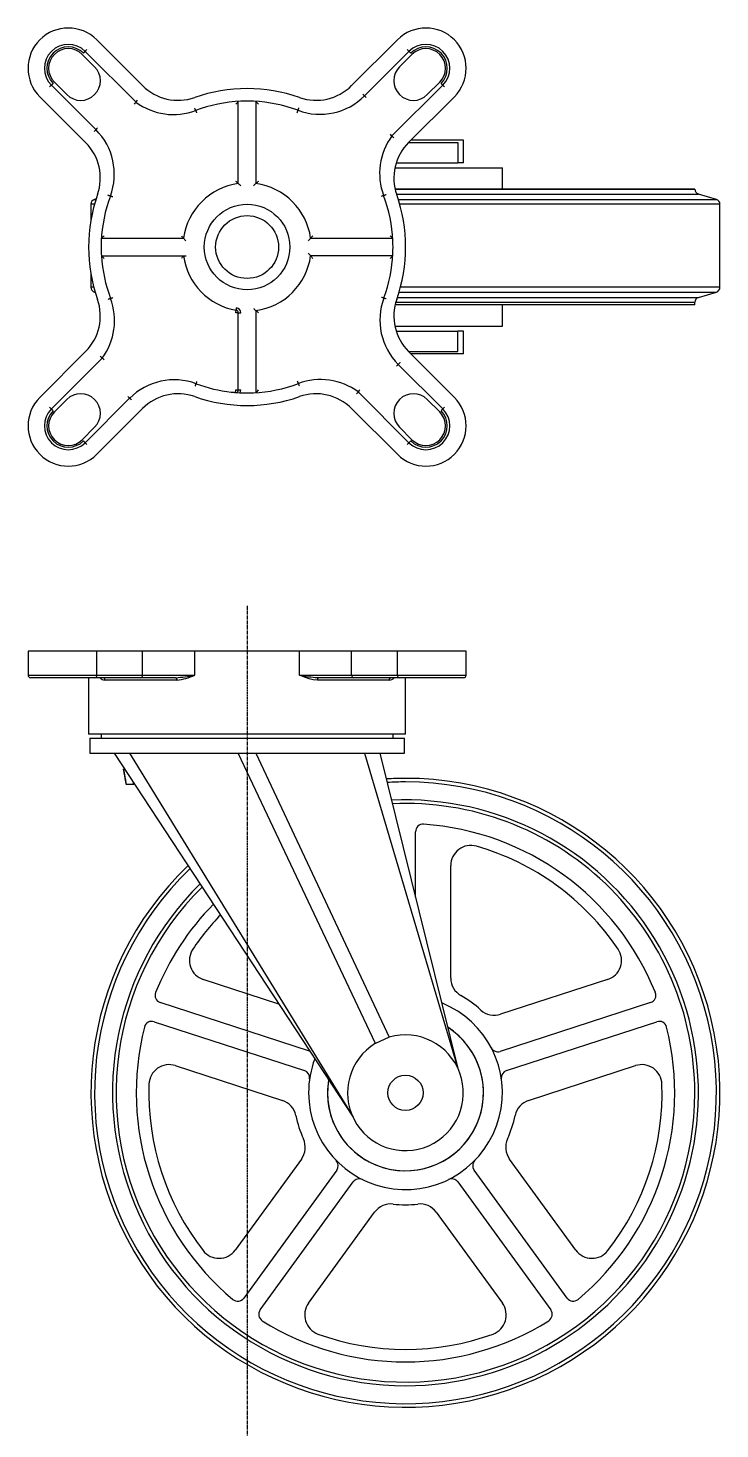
# Model space of a CAD drawing. Extents: x 10 to 761, y 10 to 873.
# Drawn here: x 144 to 419, y 316 to 873 of the extents above; entities that cross this region are included whole.
import ezdxf

# ---------------------------------------------------------------- set-up
doc = ezdxf.new("R2010")
doc.units = 0
doc.linetypes.add('CENTER', pattern=[2, 1.25, -0.25, 0.25, -0.25])
doc.layers.get('0').update_dxf_attribs({"linetype": 'CONTINUOUS'})
doc.layers.add('CENTER', color=1, linetype='CENTER')

msp = doc.modelspace()

# ---------------------------------------------------------------- linework, layer by layer
at = {"color": 7, "linetype": 'CONTINUOUS'}
for p, q in [((186.87, 843.89), (166.67, 864.09)), ((171.27, 868.68), (189.45, 850.5)), ((272.58, 850.5), (290.77, 868.68)), ((295.36, 864.09), (277.68, 846.4)), ((170.42, 857.94), (165.47, 862.89)), ((296.56, 862.89), (291.61, 857.94)), ((153.23, 850.65), (170.92, 832.97)), ((154.43, 851.85), (159.38, 846.9)), ((288.6, 830.46), (308.8, 850.65)), ((302.65, 846.9), (307.6, 851.85)), ((166.82, 827.87), (148.64, 846.06)), ((227.52, 811.56), (227.52, 844.2)), ((234.52, 844.2), (234.52, 811.56)), ((313.39, 846.06), (295.21, 827.87)), ((295.14, 827.81), (314.81, 827.81)), ((316.97, 828.81), (296.14, 828.81)), ((314.81, 827.81), (314.81, 819.81)), ((316.97, 819.81), (316.97, 828.81)), ((290.3, 819.81), (314.81, 819.81)), ((316.97, 819.81), (314.81, 819.81)), ((289.77, 817.81), (332.47, 817.81)), ((332.47, 809.31), (332.47, 817.81)), ((289.85, 809.31), (408.97, 809.31)), ((408.97, 809.31), (289.85, 809.31)), ((168.97, 803.33), (168.97, 797.21)), ((170.36, 803.33), (168.97, 803.33)), ((170.99, 805.42), (170.39, 805.25)), ((170.39, 805.25), (170.93, 805.25)), ((290.39, 807.39), (410.39, 807.39)), ((291.1, 805.25), (293.97, 805.25)), ((293.97, 803.33), (291.67, 803.33)), ((293.97, 805.25), (417.54, 805.25)), ((418.97, 803.33), (293.97, 803.33)), ((417.54, 805.25), (410.39, 807.39)), ((418.97, 770.31), (418.97, 803.33)), ((173.12, 789.81), (205.76, 789.81)), ((256.28, 789.81), (288.91, 789.81)), ((173.12, 782.81), (206.77, 782.81)), ((288.91, 782.81), (256.28, 782.81)), ((168.97, 775.4), (168.97, 770.31)), ((170.08, 770.31), (168.97, 770.31)), ((293.97, 770.31), (291.95, 770.31)), ((418.97, 770.31), (293.97, 770.31)), ((170.39, 768.39), (170.64, 768.32)), ((170.39, 768.39), (170.62, 768.39)), ((408.97, 763.31), (289.85, 763.31)), ((290.11, 764.33), (408.97, 764.33)), ((290.74, 766.25), (410.39, 766.25)), ((291.42, 768.39), (293.97, 768.39)), ((293.97, 768.39), (417.54, 768.39)), ((332.47, 754.81), (332.47, 763.31)), ((408.97, 763.31), (408.97, 764.33)), ((410.39, 766.25), (417.54, 768.39)), ((227.52, 760.19), (226.52, 760.19)), ((227.52, 729.48), (227.52, 760.19)), ((227.52, 760.19), (228.52, 760.19)), ((234.52, 761.05), (234.52, 728.41)), ((289.77, 754.81), (332.47, 754.81)), ((290.3, 752.81), (314.81, 752.81)), ((314.81, 744.81), (314.81, 752.81)), ((316.97, 752.81), (314.81, 752.81)), ((316.97, 743.81), (316.97, 752.81)), ((148.64, 726.56), (166.82, 744.74)), ((173.43, 742.16), (153.23, 721.96)), ((295.14, 744.81), (314.81, 744.81)), ((295.21, 744.74), (313.39, 726.56)), ((316.97, 743.81), (296.14, 743.81)), ((308.8, 721.96), (291.11, 739.64)), ((159.38, 725.71), (154.43, 720.76)), ((166.67, 708.52), (184.35, 726.21)), ((226.52, 729.48), (227.52, 729.48)), ((227.52, 729.48), (228.52, 729.48)), ((275.17, 728.72), (295.36, 708.52)), ((307.6, 720.76), (302.65, 725.71)), ((189.45, 722.11), (171.27, 703.93)), ((290.77, 703.93), (272.58, 722.11)), ((165.47, 709.72), (170.42, 714.67)), ((291.61, 714.67), (296.56, 709.72)), ((143.95, 625.61), (143.95, 616.11)), ((171.27, 625.61), (143.95, 625.61)), ((189.45, 625.61), (171.27, 625.61)), ((171.27, 616.11), (171.27, 625.61)), ((210.2, 625.61), (189.45, 625.61)), ((189.45, 616.11), (189.45, 625.61)), ((251.83, 625.61), (210.2, 625.61)), ((210.2, 616.11), (210.2, 625.61)), ((272.58, 625.61), (251.83, 625.61)), ((251.83, 616.11), (251.83, 625.61)), ((290.77, 625.61), (272.58, 625.61)), ((272.58, 616.11), (272.58, 625.61)), ((318.08, 625.61), (290.77, 625.61)), ((290.77, 616.11), (290.77, 625.61)), ((318.08, 616.11), (318.08, 625.61)), ((143.95, 616.11), (171.27, 616.11)), ((170.56, 615.11), (144.95, 615.11)), ((168.02, 615.11), (168.02, 592.61)), ((188.74, 615.11), (170.56, 615.11)), ((171.27, 616.11), (189.45, 616.11)), ((203.07, 614.11), (174.55, 614.11)), ((202.63, 615.11), (188.74, 615.11)), ((189.45, 616.11), (210.2, 616.11)), ((251.83, 616.11), (272.58, 616.11)), ((287.48, 614.11), (258.96, 614.11)), ((259.4, 615.11), (259.04, 615.14)), ((273.29, 615.11), (259.4, 615.11)), ((272.58, 616.11), (290.77, 616.11)), ((291.47, 615.11), (273.29, 615.11)), ((290.77, 616.11), (318.08, 616.11)), ((317.08, 615.11), (291.47, 615.11)), ((294.02, 592.61), (294.02, 615.11)), ((294.02, 592.61), (168.02, 592.61)), ((168.52, 591.11), (168.52, 585.11)), ((168.52, 591.11), (293.52, 591.11)), ((173.02, 592.61), (173.02, 591.11)), ((289.02, 591.11), (289.02, 592.61)), ((293.52, 585.11), (293.52, 591.11)), ((178.25, 585.11), (184.28, 585.11)), ((178.25, 585.11), (273.12, 440.39)), ((184.28, 585.11), (273.12, 440.39)), ((227.52, 585.11), (234.52, 585.11)), ((282.1, 469.65), (227.52, 585.11)), ((234.52, 585.11), (287.53, 472.19)), ((277.75, 585.11), (283.78, 585.11)), ((277.75, 585.11), (314.81, 459.83)), ((283.78, 585.11), (314.81, 459.83)), ((182.3, 578.94), (181.9, 578.8)), ((182.95, 572.84), (185.91, 572.84)), ((186.08, 572.87), (186.24, 572.93)), ((297.97, 527.83), (297.97, 553.87)), ((311.97, 495.72), (311.97, 540.44)), ((243.62, 485.39), (213.62, 495.14)), ((374.32, 495.14), (331.78, 481.32)), ((255.88, 466.69), (196.52, 485.98)), ((391.42, 485.98), (331.64, 466.55)), ((194.05, 478.37), (253.83, 458.94)), ((334.11, 458.94), (393.89, 478.37)), ((287.53, 472.19), (282.1, 469.65)), ((202.49, 460.9), (245.03, 447.08)), ((342.91, 447.08), (385.44, 460.9)), ((252.6, 423.79), (226.31, 387.61)), ((361.63, 387.61), (335.34, 423.79)), ((266.69, 419.37), (229.74, 368.51)), ((358.2, 368.51), (321.25, 419.37)), ((236.21, 363.81), (273.16, 414.66)), ((314.78, 414.66), (351.72, 363.81)), ((255.43, 366.45), (281.72, 402.63)), ((306.21, 402.63), (332.5, 366.45))]:
    msp.add_line(p, q, dxfattribs=at)
at = {"color": 7, "linetype": 'CONTINUOUS', "flags": 128}
for points in [[(165.96, 863.38), (166.1, 863.52), (166.23, 863.65), (166.36, 863.77), (166.46, 863.88), (166.55, 863.97), (166.62, 864.03), (166.66, 864.07), (166.67, 864.09)], [(166.67, 864.09), (166.68, 864.1), (166.72, 864.14), (166.79, 864.21), (166.88, 864.29), (166.98, 864.4), (167.11, 864.52), (167.24, 864.66), (167.38, 864.79)], [(295.36, 864.09), (295.35, 864.1), (295.31, 864.14), (295.24, 864.21), (295.16, 864.29), (295.05, 864.4), (294.93, 864.52), (294.79, 864.66), (294.66, 864.79)], [(295.36, 864.09), (295.38, 864.07), (295.42, 864.03), (295.48, 863.97), (295.57, 863.88), (295.68, 863.77), (295.8, 863.65), (295.93, 863.52), (296.07, 863.38)], [(153.23, 850.65), (153.22, 850.64), (153.18, 850.6), (153.12, 850.53), (153.03, 850.45), (152.92, 850.34), (152.8, 850.22), (152.67, 850.08), (152.53, 849.95)], [(153.94, 851.36), (153.8, 851.22), (153.67, 851.09), (153.55, 850.97), (153.44, 850.86), (153.35, 850.77), (153.29, 850.71), (153.25, 850.67), (153.23, 850.65)], [(277.68, 846.4), (277.66, 846.42), (277.62, 846.46), (277.56, 846.52), (277.47, 846.61), (277.36, 846.72), (277.24, 846.84), (277.11, 846.97), (276.97, 847.11)], [(308.8, 850.65), (308.78, 850.67), (308.74, 850.71), (308.68, 850.77), (308.59, 850.86), (308.48, 850.97), (308.36, 851.09), (308.23, 851.22), (308.09, 851.36)], [(308.8, 850.65), (308.81, 850.64), (308.85, 850.6), (308.92, 850.53), (309.01, 850.45), (309.11, 850.34), (309.23, 850.22), (309.37, 850.08), (309.51, 849.95)], [(210.57, 840.58), (210.56, 840.6), (210.54, 840.65), (210.51, 840.74), (210.46, 840.86), (210.41, 841), (210.35, 841.16), (210.28, 841.33), (210.21, 841.52)], [(251.27, 840.65), (251.28, 840.67), (251.3, 840.73), (251.33, 840.81), (251.37, 840.93), (251.43, 841.07), (251.49, 841.23), (251.55, 841.41), (251.62, 841.59)], [(277.68, 846.4), (277.69, 846.39), (277.73, 846.35), (277.8, 846.28), (277.89, 846.2), (277.99, 846.09), (278.11, 845.97), (278.25, 845.83), (278.39, 845.7)], [(210.57, 840.58), (210.57, 840.56), (210.59, 840.51), (210.63, 840.42), (210.67, 840.31), (210.72, 840.17), (210.78, 840), (210.85, 839.83), (210.92, 839.65)], [(250.92, 839.72), (250.99, 839.9), (251.05, 840.08), (251.12, 840.24), (251.17, 840.38), (251.21, 840.5), (251.24, 840.58), (251.26, 840.64), (251.27, 840.65)], [(170.92, 832.97), (170.91, 832.95), (170.87, 832.91), (170.8, 832.85), (170.71, 832.76), (170.61, 832.65), (170.48, 832.53), (170.35, 832.4), (170.21, 832.26)], [(171.63, 833.67), (171.49, 833.54), (171.36, 833.4), (171.23, 833.28), (171.13, 833.17), (171.04, 833.09), (170.97, 833.02), (170.93, 832.98), (170.92, 832.97)], [(176.67, 806.56), (176.65, 806.57), (176.6, 806.59), (176.51, 806.62), (176.39, 806.66), (176.25, 806.71), (176.09, 806.78), (175.91, 806.84), (175.73, 806.91)], [(177.6, 806.21), (177.42, 806.28), (177.25, 806.34), (177.08, 806.4), (176.94, 806.46), (176.83, 806.5), (176.74, 806.53), (176.69, 806.55), (176.67, 806.56)], [(285.29, 806.76), (285.27, 806.75), (285.22, 806.73), (285.13, 806.7), (285.02, 806.65), (284.88, 806.6), (284.71, 806.54), (284.54, 806.47), (284.36, 806.4)], [(286.23, 807.11), (286.04, 807.04), (285.87, 806.97), (285.71, 806.91), (285.57, 806.86), (285.45, 806.81), (285.36, 806.78), (285.31, 806.76), (285.29, 806.76)], [(176.74, 765.86), (176.72, 765.85), (176.67, 765.83), (176.58, 765.8), (176.47, 765.75), (176.33, 765.7), (176.16, 765.64), (175.99, 765.57), (175.81, 765.5)], [(176.74, 765.86), (176.76, 765.86), (176.81, 765.88), (176.9, 765.92), (177.02, 765.96), (177.16, 766.01), (177.32, 766.07), (177.49, 766.14), (177.68, 766.21)], [(284.43, 766.4), (284.61, 766.33), (284.79, 766.27), (284.95, 766.21), (285.09, 766.15), (285.21, 766.11), (285.29, 766.08), (285.35, 766.06), (285.36, 766.05)], [(286.3, 765.7), (286.12, 765.77), (285.94, 765.84), (285.78, 765.9), (285.64, 765.95), (285.52, 765.99), (285.44, 766.02), (285.38, 766.04), (285.36, 766.05)], [(226.52, 760.19), (226.55, 760.38), (226.58, 760.57), (226.61, 760.74), (226.64, 760.89), (226.66, 761.01), (226.67, 761.1), (226.68, 761.16), (226.69, 761.18)], [(226.69, 761.18), (226.69, 761.19), (226.7, 761.25), (226.71, 761.34), (226.74, 761.46), (226.76, 761.61), (226.79, 761.78), (226.82, 761.97), (226.86, 762.16)], [(290.41, 738.94), (290.54, 739.07), (290.68, 739.21), (290.8, 739.33), (290.91, 739.44), (290.99, 739.52), (291.06, 739.59), (291.1, 739.63), (291.11, 739.64)], [(291.82, 740.35), (291.68, 740.21), (291.55, 740.08), (291.43, 739.96), (291.32, 739.85), (291.23, 739.76), (291.17, 739.7), (291.13, 739.66), (291.11, 739.64)], [(210.41, 731.02), (210.48, 731.2), (210.55, 731.38), (210.61, 731.54), (210.66, 731.68), (210.7, 731.8), (210.74, 731.89), (210.76, 731.94), (210.76, 731.96)], [(210.76, 731.96), (210.77, 731.97), (210.79, 732.03), (210.82, 732.11), (210.86, 732.23), (210.92, 732.37), (210.98, 732.54), (211.04, 732.71), (211.11, 732.89)], [(251.47, 732.03), (251.46, 732.05), (251.44, 732.1), (251.41, 732.19), (251.36, 732.3), (251.31, 732.45), (251.25, 732.61), (251.18, 732.78), (251.11, 732.97)], [(251.82, 731.09), (251.75, 731.28), (251.68, 731.45), (251.62, 731.61), (251.57, 731.76), (251.53, 731.87), (251.49, 731.96), (251.47, 732.01), (251.47, 732.03)], [(184.35, 726.21), (184.34, 726.22), (184.3, 726.26), (184.24, 726.33), (184.15, 726.42), (184.04, 726.52), (183.92, 726.64), (183.79, 726.78), (183.65, 726.92)], [(185.06, 725.5), (184.92, 725.64), (184.79, 725.77), (184.67, 725.89), (184.56, 726), (184.47, 726.09), (184.41, 726.15), (184.37, 726.19), (184.35, 726.21)], [(226.44, 728.49), (226.44, 728.51), (226.44, 728.56), (226.45, 728.65), (226.46, 728.78), (226.47, 728.93), (226.49, 729.1), (226.5, 729.29), (226.52, 729.48)], [(152.53, 722.67), (152.67, 722.53), (152.8, 722.4), (152.92, 722.27), (153.03, 722.17), (153.12, 722.08), (153.18, 722.01), (153.22, 721.97), (153.23, 721.96)], [(153.23, 721.96), (153.25, 721.95), (153.29, 721.9), (153.35, 721.84), (153.44, 721.75), (153.55, 721.64), (153.67, 721.52), (153.8, 721.39), (153.94, 721.25)], [(308.09, 721.25), (308.23, 721.39), (308.36, 721.52), (308.48, 721.64), (308.59, 721.75), (308.68, 721.84), (308.74, 721.9), (308.78, 721.95), (308.8, 721.96)], [(309.51, 722.67), (309.37, 722.53), (309.23, 722.4), (309.11, 722.27), (309.01, 722.17), (308.92, 722.08), (308.85, 722.01), (308.81, 721.97), (308.8, 721.96)], [(166.67, 708.52), (166.66, 708.54), (166.62, 708.58), (166.55, 708.64), (166.46, 708.73), (166.36, 708.84), (166.23, 708.96), (166.1, 709.09), (165.96, 709.23)], [(167.38, 707.82), (167.24, 707.95), (167.11, 708.09), (166.98, 708.21), (166.88, 708.32), (166.79, 708.4), (166.72, 708.47), (166.68, 708.51), (166.67, 708.52)], [(294.66, 707.82), (294.79, 707.95), (294.93, 708.09), (295.05, 708.21), (295.16, 708.32), (295.24, 708.4), (295.31, 708.47), (295.35, 708.51), (295.36, 708.52)], [(296.07, 709.23), (295.93, 709.09), (295.8, 708.96), (295.68, 708.84), (295.57, 708.73), (295.48, 708.64), (295.42, 708.58), (295.38, 708.54), (295.36, 708.52)], [(202.63, 615.11), (202.72, 615.09), (202.8, 615.03), (202.88, 614.94), (202.94, 614.82), (203, 614.66), (203.04, 614.49), (203.06, 614.3), (203.07, 614.11)], [(258.96, 614.11), (257.31, 614.28), (255.67, 614.69), (253.2, 615.57), (251.85, 616.1), (251.83, 616.11)], [(259.4, 615.11), (259.32, 615.09), (259.23, 615.03), (259.16, 614.94), (259.09, 614.82), (259.04, 614.66), (258.99, 614.49), (258.97, 614.3), (258.96, 614.11)], [(182.95, 572.84), (182.95, 573.02), (182.88, 573.54), (182.77, 574.33), (182.6, 575.3), (182.42, 576.34), (182.24, 577.31), (182.08, 578.1), (181.96, 578.62), (181.9, 578.8), (181.9, 578.62), (181.97, 578.1), (182.09, 577.31), (182.25, 576.34), (182.43, 575.3), (182.61, 574.33), (182.77, 573.54), (182.89, 573.02), (182.95, 572.84)], [(182.6, 574.84), (182.6, 574.91), (182.57, 575.12), (182.52, 575.44), (182.46, 575.82), (182.39, 576.2), (182.32, 576.52), (182.28, 576.73), (182.25, 576.8), (182.25, 576.73), (182.28, 576.52), (182.33, 576.2), (182.4, 575.82), (182.47, 575.44), (182.53, 575.12), (182.58, 574.91), (182.6, 574.84)], [(185.91, 572.84), (185.91, 573.03), (185.85, 573.52)], [(185.9, 572.85), (186.01, 572.85), (186.08, 572.88)], [(186.07, 573.19), (186.09, 572.92), (186.08, 572.87)]]:
    msp.add_lwpolyline(points, dxfattribs=at)
at = {"color": 7, "linetype": 'CONTINUOUS'}
for points in [[(168.52, 585.11, 0), (168.52, 585.11, 0), (168.53, 585.11, 0), (168.53, 585.11, 0), (168.54, 585.11, 0), (168.54, 585.11, 0), (168.55, 585.11, 0), (168.55, 585.11, 0), (168.56, 585.11, 0), (168.56, 585.11, 0), (168.57, 585.11, 0), (168.58, 585.11, 0), (168.58, 585.11, 0), (168.59, 585.11, 0), (168.59, 585.11, 0), (168.6, 585.11, 0), (168.6, 585.11, 0), (168.61, 585.11, 0), (168.62, 585.11, 0), (168.62, 585.11, 0), (168.63, 585.11, 0), (168.64, 585.11, 0), (168.64, 585.11, 0), (168.65, 585.11, 0), (168.66, 585.11, 0), (168.66, 585.11, 0), (168.67, 585.11, 0), (168.68, 585.11, 0), (168.69, 585.11, 0), (168.69, 585.11, 0), (168.7, 585.11, 0), (168.71, 585.11, 0), (168.72, 585.11, 0), (168.73, 585.11, 0), (168.74, 585.11, 0), (168.75, 585.11, 0), (168.76, 585.11, 0), (168.77, 585.11, 0), (168.78, 585.11, 0), (168.79, 585.11, 0), (168.8, 585.11, 0), (168.81, 585.11, 0), (168.82, 585.11, 0), (168.83, 585.11, 0), (168.84, 585.11, 0), (168.85, 585.11, 0), (168.87, 585.11, 0), (168.88, 585.11, 0), (168.89, 585.11, 0), (168.9, 585.11, 0), (168.92, 585.11, 0), (168.93, 585.11, 0), (168.94, 585.11, 0), (168.96, 585.11, 0), (168.97, 585.11, 0), (168.99, 585.11, 0), (169, 585.11, 0), (169.02, 585.11, 0), (169.03, 585.11, 0), (169.05, 585.11, 0), (169.07, 585.11, 0), (169.09, 585.11, 0), (169.1, 585.11, 0), (169.12, 585.11, 0), (169.14, 585.11, 0), (169.16, 585.11, 0), (169.18, 585.11, 0), (169.2, 585.11, 0), (169.22, 585.11, 0), (169.24, 585.11, 0), (169.26, 585.11, 0), (169.28, 585.11, 0), (169.3, 585.11, 0), (169.32, 585.11, 0), (169.34, 585.11, 0), (169.37, 585.11, 0), (169.39, 585.11, 0), (169.41, 585.11, 0), (169.44, 585.11, 0), (169.46, 585.11, 0), (169.48, 585.11, 0), (169.51, 585.11, 0), (169.53, 585.11, 0), (169.56, 585.11, 0), (169.58, 585.11, 0), (169.61, 585.11, 0), (169.64, 585.11, 0), (169.66, 585.11, 0), (169.69, 585.11, 0), (169.72, 585.11, 0), (169.75, 585.11, 0), (169.77, 585.11, 0), (169.8, 585.11, 0), (169.83, 585.11, 0), (169.86, 585.11, 0), (169.89, 585.11, 0), (169.92, 585.11, 0), (169.95, 585.11, 0), (169.98, 585.11, 0), (170.01, 585.11, 0), (170.04, 585.11, 0), (170.07, 585.11, 0), (170.1, 585.11, 0), (170.13, 585.11, 0), (170.17, 585.11, 0), (170.2, 585.11, 0), (170.23, 585.11, 0), (170.26, 585.11, 0), (170.3, 585.11, 0), (170.33, 585.11, 0), (170.36, 585.11, 0), (170.4, 585.11, 0), (170.43, 585.11, 0), (170.47, 585.11, 0), (170.5, 585.11, 0), (170.54, 585.11, 0), (170.57, 585.11, 0), (170.61, 585.11, 0), (170.65, 585.11, 0), (170.68, 585.11, 0), (170.72, 585.11, 0), (170.76, 585.11, 0), (170.79, 585.11, 0), (170.83, 585.11, 0), (170.87, 585.11, 0), (170.91, 585.11, 0), (170.95, 585.11, 0), (170.98, 585.11, 0), (171.02, 585.11, 0), (171.06, 585.11, 0), (171.1, 585.11, 0), (171.14, 585.11, 0), (171.18, 585.11, 0), (171.22, 585.11, 0), (171.26, 585.11, 0), (171.3, 585.11, 0), (171.34, 585.11, 0), (171.39, 585.11, 0), (171.43, 585.11, 0), (171.47, 585.11, 0), (171.51, 585.11, 0), (171.56, 585.11, 0), (171.6, 585.11, 0), (171.64, 585.11, 0), (171.69, 585.11, 0), (171.73, 585.11, 0), (171.77, 585.11, 0), (171.82, 585.11, 0), (171.86, 585.11, 0), (171.91, 585.11, 0), (171.95, 585.11, 0), (172, 585.11, 0), (172.04, 585.11, 0), (172.09, 585.11, 0), (172.13, 585.11, 0), (172.18, 585.11, 0), (172.23, 585.11, 0), (172.28, 585.11, 0), (172.32, 585.11, 0), (172.37, 585.11, 0), (172.42, 585.11, 0), (172.47, 585.11, 0), (172.51, 585.11, 0), (172.56, 585.11, 0), (172.61, 585.11, 0), (172.66, 585.11, 0), (172.71, 585.11, 0), (172.76, 585.11, 0), (172.81, 585.11, 0), (172.86, 585.11, 0), (172.91, 585.11, 0), (172.96, 585.11, 0), (173.01, 585.11, 0), (173.06, 585.11, 0), (173.12, 585.11, 0), (173.17, 585.11, 0), (173.22, 585.11, 0), (173.27, 585.11, 0), (173.33, 585.11, 0), (173.38, 585.11, 0), (173.43, 585.11, 0), (173.49, 585.11, 0), (173.54, 585.11, 0), (173.59, 585.11, 0), (173.65, 585.11, 0), (173.71, 585.11, 0), (173.76, 585.11, 0), (173.81, 585.11, 0), (173.87, 585.11, 0), (173.93, 585.11, 0), (173.98, 585.11, 0), (174.04, 585.11, 0), (174.1, 585.11, 0), (174.15, 585.11, 0), (174.21, 585.11, 0), (174.27, 585.11, 0), (174.33, 585.11, 0), (174.39, 585.11, 0), (174.44, 585.11, 0), (174.5, 585.11, 0), (174.56, 585.11, 0), (174.62, 585.11, 0), (174.68, 585.11, 0), (174.74, 585.11, 0), (174.8, 585.11, 0), (174.86, 585.11, 0), (174.93, 585.11, 0), (174.99, 585.11, 0), (175.05, 585.11, 0), (175.11, 585.11, 0), (175.17, 585.11, 0), (175.24, 585.11, 0), (175.3, 585.11, 0), (175.36, 585.11, 0), (175.43, 585.11, 0), (175.49, 585.11, 0), (175.56, 585.11, 0), (175.62, 585.11, 0), (175.69, 585.11, 0), (175.75, 585.11, 0), (175.82, 585.11, 0), (175.88, 585.11, 0), (175.95, 585.11, 0), (176.02, 585.11, 0), (176.08, 585.11, 0), (176.15, 585.11, 0), (176.22, 585.11, 0), (176.29, 585.11, 0), (176.35, 585.11, 0), (176.42, 585.11, 0), (176.49, 585.11, 0), (176.56, 585.11, 0), (176.63, 585.11, 0), (176.7, 585.11, 0), (176.77, 585.11, 0), (176.84, 585.11, 0), (176.91, 585.11, 0), (176.98, 585.11, 0), (177.05, 585.11, 0), (177.12, 585.11, 0), (177.19, 585.11, 0), (177.26, 585.11, 0), (177.33, 585.11, 0), (177.4, 585.11, 0), (177.47, 585.11, 0), (177.54, 585.11, 0), (177.61, 585.11, 0), (177.68, 585.11, 0), (177.75, 585.11, 0), (177.82, 585.11, 0), (177.9, 585.11, 0), (177.97, 585.11, 0), (178.04, 585.11, 0), (178.11, 585.11, 0), (178.18, 585.11, 0), (178.25, 585.11, 0)], [(184.28, 585.11, 0), (184.39, 585.11, 0), (184.49, 585.11, 0), (184.6, 585.11, 0), (184.7, 585.11, 0), (184.81, 585.11, 0), (184.91, 585.11, 0), (185.02, 585.11, 0), (185.12, 585.11, 0), (185.23, 585.11, 0), (185.33, 585.11, 0), (185.44, 585.11, 0), (185.54, 585.11, 0), (185.65, 585.11, 0), (185.75, 585.11, 0), (185.86, 585.11, 0), (185.97, 585.11, 0), (186.07, 585.11, 0), (186.18, 585.11, 0), (186.29, 585.11, 0), (186.39, 585.11, 0), (186.5, 585.11, 0), (186.61, 585.11, 0), (186.72, 585.11, 0), (186.82, 585.11, 0), (186.93, 585.11, 0), (187.04, 585.11, 0), (187.15, 585.11, 0), (187.26, 585.11, 0), (187.37, 585.11, 0), (187.48, 585.11, 0), (187.59, 585.11, 0), (187.7, 585.11, 0), (187.81, 585.11, 0), (187.93, 585.11, 0), (188.04, 585.11, 0), (188.15, 585.11, 0), (188.26, 585.11, 0), (188.37, 585.11, 0), (188.49, 585.11, 0), (188.6, 585.11, 0), (188.71, 585.11, 0), (188.83, 585.11, 0), (188.94, 585.11, 0), (189.06, 585.11, 0), (189.17, 585.11, 0), (189.29, 585.11, 0), (189.4, 585.11, 0), (189.52, 585.11, 0), (189.63, 585.11, 0), (189.75, 585.11, 0), (189.87, 585.11, 0), (189.98, 585.11, 0), (190.1, 585.11, 0), (190.22, 585.11, 0), (190.33, 585.11, 0), (190.45, 585.11, 0), (190.57, 585.11, 0), (190.69, 585.11, 0), (190.81, 585.11, 0), (190.92, 585.11, 0), (191.04, 585.11, 0), (191.16, 585.11, 0), (191.28, 585.11, 0), (191.4, 585.11, 0), (191.52, 585.11, 0), (191.64, 585.11, 0), (191.76, 585.11, 0), (191.88, 585.11, 0), (192, 585.11, 0), (192.12, 585.11, 0), (192.25, 585.11, 0), (192.37, 585.11, 0), (192.49, 585.11, 0), (192.61, 585.11, 0), (192.73, 585.11, 0), (192.86, 585.11, 0), (192.98, 585.11, 0), (193.1, 585.11, 0), (193.22, 585.11, 0), (193.35, 585.11, 0), (193.47, 585.11, 0), (193.6, 585.11, 0), (193.72, 585.11, 0), (193.84, 585.11, 0), (193.97, 585.11, 0), (194.09, 585.11, 0), (194.22, 585.11, 0), (194.34, 585.11, 0), (194.47, 585.11, 0), (194.59, 585.11, 0), (194.72, 585.11, 0), (194.84, 585.11, 0), (194.97, 585.11, 0), (195.1, 585.11, 0), (195.22, 585.11, 0), (195.35, 585.11, 0), (195.48, 585.11, 0), (195.61, 585.11, 0), (195.73, 585.11, 0), (195.86, 585.11, 0), (195.99, 585.11, 0), (196.12, 585.11, 0), (196.25, 585.11, 0), (196.37, 585.11, 0), (196.5, 585.11, 0), (196.63, 585.11, 0), (196.76, 585.11, 0), (196.89, 585.11, 0), (197.02, 585.11, 0), (197.15, 585.11, 0), (197.28, 585.11, 0), (197.41, 585.11, 0), (197.54, 585.11, 0), (197.67, 585.11, 0), (197.8, 585.11, 0), (197.93, 585.11, 0), (198.06, 585.11, 0), (198.19, 585.11, 0), (198.32, 585.11, 0), (198.46, 585.11, 0), (198.59, 585.11, 0), (198.72, 585.11, 0), (198.85, 585.11, 0), (198.99, 585.11, 0), (199.12, 585.11, 0), (199.25, 585.11, 0), (199.38, 585.11, 0), (199.52, 585.11, 0), (199.65, 585.11, 0), (199.78, 585.11, 0), (199.92, 585.11, 0), (200.05, 585.11, 0), (200.19, 585.11, 0), (200.32, 585.11, 0), (200.46, 585.11, 0), (200.59, 585.11, 0), (200.73, 585.11, 0), (200.86, 585.11, 0), (201, 585.11, 0), (201.13, 585.11, 0), (201.27, 585.11, 0), (201.4, 585.11, 0), (201.54, 585.11, 0), (201.68, 585.11, 0), (201.81, 585.11, 0), (201.95, 585.11, 0), (202.09, 585.11, 0), (202.22, 585.11, 0), (202.36, 585.11, 0), (202.5, 585.11, 0), (202.64, 585.11, 0), (202.77, 585.11, 0), (202.91, 585.11, 0), (203.05, 585.11, 0), (203.19, 585.11, 0), (203.33, 585.11, 0), (203.47, 585.11, 0), (203.6, 585.11, 0), (203.74, 585.11, 0), (203.88, 585.11, 0), (204.02, 585.11, 0), (204.16, 585.11, 0), (204.3, 585.11, 0), (204.44, 585.11, 0), (204.58, 585.11, 0), (204.72, 585.11, 0), (204.86, 585.11, 0), (205, 585.11, 0), (205.14, 585.11, 0), (205.28, 585.11, 0), (205.42, 585.11, 0), (205.56, 585.11, 0), (205.71, 585.11, 0), (205.85, 585.11, 0), (205.99, 585.11, 0), (206.13, 585.11, 0), (206.27, 585.11, 0), (206.41, 585.11, 0), (206.56, 585.11, 0), (206.7, 585.11, 0), (206.84, 585.11, 0), (206.98, 585.11, 0), (207.13, 585.11, 0), (207.27, 585.11, 0), (207.41, 585.11, 0), (207.56, 585.11, 0), (207.7, 585.11, 0), (207.84, 585.11, 0), (207.99, 585.11, 0), (208.13, 585.11, 0), (208.27, 585.11, 0), (208.42, 585.11, 0), (208.56, 585.11, 0), (208.71, 585.11, 0), (208.85, 585.11, 0), (209, 585.11, 0), (209.14, 585.11, 0), (209.28, 585.11, 0), (209.43, 585.11, 0), (209.57, 585.11, 0), (209.72, 585.11, 0), (209.87, 585.11, 0), (210.01, 585.11, 0), (210.16, 585.11, 0), (210.3, 585.11, 0), (210.45, 585.11, 0), (210.59, 585.11, 0), (210.74, 585.11, 0), (210.88, 585.11, 0), (211.03, 585.11, 0), (211.18, 585.11, 0), (211.32, 585.11, 0), (211.47, 585.11, 0), (211.62, 585.11, 0), (211.76, 585.11, 0), (211.91, 585.11, 0), (212.06, 585.11, 0), (212.21, 585.11, 0), (212.35, 585.11, 0), (212.5, 585.11, 0), (212.65, 585.11, 0), (212.8, 585.11, 0), (212.94, 585.11, 0), (213.09, 585.11, 0), (213.24, 585.11, 0), (213.39, 585.11, 0), (213.54, 585.11, 0), (213.69, 585.11, 0), (213.83, 585.11, 0), (213.98, 585.11, 0), (214.13, 585.11, 0), (214.28, 585.11, 0), (214.43, 585.11, 0), (214.58, 585.11, 0), (214.73, 585.11, 0), (214.88, 585.11, 0), (215.03, 585.11, 0), (215.18, 585.11, 0), (215.32, 585.11, 0), (215.47, 585.11, 0), (215.62, 585.11, 0), (215.77, 585.11, 0), (215.92, 585.11, 0), (216.07, 585.11, 0), (216.22, 585.11, 0), (216.37, 585.11, 0), (216.52, 585.11, 0), (216.67, 585.11, 0), (216.82, 585.11, 0), (216.97, 585.11, 0), (217.12, 585.11, 0), (217.28, 585.11, 0), (217.43, 585.11, 0), (217.58, 585.11, 0), (217.73, 585.11, 0), (217.88, 585.11, 0), (218.03, 585.11, 0), (218.18, 585.11, 0), (218.33, 585.11, 0), (218.48, 585.11, 0), (218.63, 585.11, 0), (218.79, 585.11, 0), (218.94, 585.11, 0), (219.09, 585.11, 0), (219.24, 585.11, 0), (219.39, 585.11, 0), (219.55, 585.11, 0), (219.7, 585.11, 0), (219.85, 585.11, 0), (220, 585.11, 0), (220.15, 585.11, 0), (220.31, 585.11, 0), (220.46, 585.11, 0), (220.61, 585.11, 0), (220.76, 585.11, 0), (220.92, 585.11, 0), (221.07, 585.11, 0), (221.22, 585.11, 0), (221.37, 585.11, 0), (221.53, 585.11, 0), (221.68, 585.11, 0), (221.83, 585.11, 0), (221.99, 585.11, 0), (222.14, 585.11, 0), (222.29, 585.11, 0), (222.44, 585.11, 0), (222.6, 585.11, 0), (222.75, 585.11, 0), (222.9, 585.11, 0), (223.06, 585.11, 0), (223.21, 585.11, 0), (223.36, 585.11, 0), (223.52, 585.11, 0), (223.67, 585.11, 0), (223.82, 585.11, 0), (223.98, 585.11, 0), (224.13, 585.11, 0), (224.28, 585.11, 0), (224.44, 585.11, 0), (224.59, 585.11, 0), (224.75, 585.11, 0), (224.9, 585.11, 0), (225.05, 585.11, 0), (225.21, 585.11, 0), (225.36, 585.11, 0), (225.51, 585.11, 0), (225.67, 585.11, 0), (225.82, 585.11, 0), (225.98, 585.11, 0), (226.13, 585.11, 0), (226.28, 585.11, 0), (226.44, 585.11, 0), (226.59, 585.11, 0), (226.75, 585.11, 0), (226.9, 585.11, 0), (227.05, 585.11, 0), (227.21, 585.11, 0), (227.36, 585.11, 0), (227.52, 585.11, 0)], [(234.52, 585.11, 0), (234.67, 585.11, 0), (234.82, 585.11, 0), (234.98, 585.11, 0), (235.13, 585.11, 0), (235.29, 585.11, 0), (235.44, 585.11, 0), (235.59, 585.11, 0), (235.75, 585.11, 0), (235.9, 585.11, 0), (236.06, 585.11, 0), (236.21, 585.11, 0), (236.36, 585.11, 0), (236.52, 585.11, 0), (236.67, 585.11, 0), (236.82, 585.11, 0), (236.98, 585.11, 0), (237.13, 585.11, 0), (237.29, 585.11, 0), (237.44, 585.11, 0), (237.59, 585.11, 0), (237.75, 585.11, 0), (237.9, 585.11, 0), (238.06, 585.11, 0), (238.21, 585.11, 0), (238.36, 585.11, 0), (238.51, 585.11, 0), (238.67, 585.11, 0), (238.82, 585.11, 0), (238.97, 585.11, 0), (239.13, 585.11, 0), (239.28, 585.11, 0), (239.44, 585.11, 0), (239.59, 585.11, 0), (239.74, 585.11, 0), (239.9, 585.11, 0), (240.05, 585.11, 0), (240.2, 585.11, 0), (240.35, 585.11, 0), (240.51, 585.11, 0), (240.66, 585.11, 0), (240.81, 585.11, 0), (240.96, 585.11, 0), (241.12, 585.11, 0), (241.27, 585.11, 0), (241.42, 585.11, 0), (241.57, 585.11, 0), (241.73, 585.11, 0), (241.88, 585.11, 0), (242.03, 585.11, 0), (242.18, 585.11, 0), (242.34, 585.11, 0), (242.49, 585.11, 0), (242.64, 585.11, 0), (242.79, 585.11, 0), (242.94, 585.11, 0), (243.09, 585.11, 0), (243.25, 585.11, 0), (243.4, 585.11, 0), (243.55, 585.11, 0), (243.7, 585.11, 0), (243.85, 585.11, 0), (244, 585.11, 0), (244.15, 585.11, 0), (244.31, 585.11, 0), (244.46, 585.11, 0), (244.61, 585.11, 0), (244.76, 585.11, 0), (244.91, 585.11, 0), (245.06, 585.11, 0), (245.21, 585.11, 0), (245.36, 585.11, 0), (245.51, 585.11, 0), (245.66, 585.11, 0), (245.81, 585.11, 0), (245.96, 585.11, 0), (246.11, 585.11, 0), (246.26, 585.11, 0), (246.41, 585.11, 0), (246.56, 585.11, 0), (246.71, 585.11, 0), (246.86, 585.11, 0), (247.01, 585.11, 0), (247.16, 585.11, 0), (247.31, 585.11, 0), (247.46, 585.11, 0), (247.6, 585.11, 0), (247.75, 585.11, 0), (247.9, 585.11, 0), (248.05, 585.11, 0), (248.2, 585.11, 0), (248.35, 585.11, 0), (248.5, 585.11, 0), (248.64, 585.11, 0), (248.79, 585.11, 0), (248.94, 585.11, 0), (249.09, 585.11, 0), (249.24, 585.11, 0), (249.38, 585.11, 0), (249.53, 585.11, 0), (249.68, 585.11, 0), (249.83, 585.11, 0), (249.97, 585.11, 0), (250.12, 585.11, 0), (250.27, 585.11, 0), (250.41, 585.11, 0), (250.56, 585.11, 0), (250.71, 585.11, 0), (250.85, 585.11, 0), (251, 585.11, 0), (251.15, 585.11, 0), (251.29, 585.11, 0), (251.44, 585.11, 0), (251.59, 585.11, 0), (251.73, 585.11, 0), (251.88, 585.11, 0), (252.02, 585.11, 0), (252.17, 585.11, 0), (252.31, 585.11, 0), (252.46, 585.11, 0), (252.6, 585.11, 0), (252.75, 585.11, 0), (252.89, 585.11, 0), (253.04, 585.11, 0), (253.18, 585.11, 0), (253.33, 585.11, 0), (253.47, 585.11, 0), (253.62, 585.11, 0), (253.76, 585.11, 0), (253.9, 585.11, 0), (254.05, 585.11, 0), (254.19, 585.11, 0), (254.33, 585.11, 0), (254.48, 585.11, 0), (254.62, 585.11, 0), (254.76, 585.11, 0), (254.91, 585.11, 0), (255.05, 585.11, 0), (255.19, 585.11, 0), (255.33, 585.11, 0), (255.48, 585.11, 0), (255.62, 585.11, 0), (255.76, 585.11, 0), (255.9, 585.11, 0), (256.04, 585.11, 0), (256.19, 585.11, 0), (256.33, 585.11, 0), (256.47, 585.11, 0), (256.61, 585.11, 0), (256.75, 585.11, 0), (256.89, 585.11, 0), (257.03, 585.11, 0), (257.17, 585.11, 0), (257.31, 585.11, 0), (257.45, 585.11, 0), (257.59, 585.11, 0), (257.73, 585.11, 0), (257.87, 585.11, 0), (258.01, 585.11, 0), (258.15, 585.11, 0), (258.29, 585.11, 0), (258.43, 585.11, 0), (258.57, 585.11, 0), (258.71, 585.11, 0), (258.85, 585.11, 0), (258.98, 585.11, 0), (259.12, 585.11, 0), (259.26, 585.11, 0), (259.4, 585.11, 0), (259.53, 585.11, 0), (259.67, 585.11, 0), (259.81, 585.11, 0), (259.95, 585.11, 0), (260.08, 585.11, 0), (260.22, 585.11, 0), (260.36, 585.11, 0), (260.49, 585.11, 0), (260.63, 585.11, 0), (260.76, 585.11, 0), (260.9, 585.11, 0), (261.04, 585.11, 0), (261.17, 585.11, 0), (261.31, 585.11, 0), (261.44, 585.11, 0), (261.58, 585.11, 0), (261.71, 585.11, 0), (261.85, 585.11, 0), (261.98, 585.11, 0), (262.11, 585.11, 0), (262.25, 585.11, 0), (262.38, 585.11, 0), (262.51, 585.11, 0), (262.65, 585.11, 0), (262.78, 585.11, 0), (262.92, 585.11, 0), (263.05, 585.11, 0), (263.18, 585.11, 0), (263.31, 585.11, 0), (263.44, 585.11, 0), (263.58, 585.11, 0), (263.71, 585.11, 0), (263.84, 585.11, 0), (263.97, 585.11, 0), (264.1, 585.11, 0), (264.23, 585.11, 0), (264.36, 585.11, 0), (264.49, 585.11, 0), (264.62, 585.11, 0), (264.75, 585.11, 0), (264.88, 585.11, 0), (265.01, 585.11, 0), (265.14, 585.11, 0), (265.27, 585.11, 0), (265.4, 585.11, 0), (265.53, 585.11, 0), (265.66, 585.11, 0), (265.79, 585.11, 0), (265.92, 585.11, 0), (266.04, 585.11, 0), (266.17, 585.11, 0), (266.3, 585.11, 0), (266.43, 585.11, 0), (266.55, 585.11, 0), (266.68, 585.11, 0), (266.81, 585.11, 0), (266.94, 585.11, 0), (267.06, 585.11, 0), (267.19, 585.11, 0), (267.31, 585.11, 0), (267.44, 585.11, 0), (267.56, 585.11, 0), (267.69, 585.11, 0), (267.81, 585.11, 0), (267.94, 585.11, 0), (268.06, 585.11, 0), (268.19, 585.11, 0), (268.31, 585.11, 0), (268.44, 585.11, 0), (268.56, 585.11, 0), (268.69, 585.11, 0), (268.81, 585.11, 0), (268.93, 585.11, 0), (269.05, 585.11, 0), (269.18, 585.11, 0), (269.3, 585.11, 0), (269.42, 585.11, 0), (269.54, 585.11, 0), (269.67, 585.11, 0), (269.79, 585.11, 0), (269.91, 585.11, 0), (270.03, 585.11, 0), (270.15, 585.11, 0), (270.27, 585.11, 0), (270.39, 585.11, 0), (270.51, 585.11, 0), (270.63, 585.11, 0), (270.75, 585.11, 0), (270.87, 585.11, 0), (270.99, 585.11, 0), (271.11, 585.11, 0), (271.23, 585.11, 0), (271.35, 585.11, 0), (271.46, 585.11, 0), (271.58, 585.11, 0), (271.7, 585.11, 0), (271.82, 585.11, 0), (271.93, 585.11, 0), (272.05, 585.11, 0), (272.17, 585.11, 0), (272.28, 585.11, 0), (272.4, 585.11, 0), (272.52, 585.11, 0), (272.63, 585.11, 0), (272.75, 585.11, 0), (272.86, 585.11, 0), (272.98, 585.11, 0), (273.09, 585.11, 0), (273.2, 585.11, 0), (273.32, 585.11, 0), (273.43, 585.11, 0), (273.55, 585.11, 0), (273.66, 585.11, 0), (273.77, 585.11, 0), (273.88, 585.11, 0), (274, 585.11, 0), (274.11, 585.11, 0), (274.22, 585.11, 0), (274.33, 585.11, 0), (274.44, 585.11, 0), (274.55, 585.11, 0), (274.66, 585.11, 0), (274.77, 585.11, 0), (274.88, 585.11, 0), (274.99, 585.11, 0), (275.1, 585.11, 0), (275.21, 585.11, 0), (275.32, 585.11, 0), (275.42, 585.11, 0), (275.53, 585.11, 0), (275.64, 585.11, 0), (275.75, 585.11, 0), (275.85, 585.11, 0), (275.96, 585.11, 0), (276.07, 585.11, 0), (276.17, 585.11, 0), (276.28, 585.11, 0), (276.38, 585.11, 0), (276.49, 585.11, 0), (276.6, 585.11, 0), (276.7, 585.11, 0), (276.81, 585.11, 0), (276.91, 585.11, 0), (277.02, 585.11, 0), (277.12, 585.11, 0), (277.23, 585.11, 0), (277.33, 585.11, 0), (277.44, 585.11, 0), (277.54, 585.11, 0), (277.64, 585.11, 0), (277.75, 585.11, 0)], [(283.78, 585.11, 0), (283.85, 585.11, 0), (283.92, 585.11, 0), (283.99, 585.11, 0), (284.06, 585.11, 0), (284.14, 585.11, 0), (284.21, 585.11, 0), (284.28, 585.11, 0), (284.35, 585.11, 0), (284.42, 585.11, 0), (284.49, 585.11, 0), (284.56, 585.11, 0), (284.63, 585.11, 0), (284.7, 585.11, 0), (284.77, 585.11, 0), (284.85, 585.11, 0), (284.92, 585.11, 0), (284.99, 585.11, 0), (285.06, 585.11, 0), (285.13, 585.11, 0), (285.19, 585.11, 0), (285.26, 585.11, 0), (285.33, 585.11, 0), (285.4, 585.11, 0), (285.47, 585.11, 0), (285.54, 585.11, 0), (285.61, 585.11, 0), (285.68, 585.11, 0), (285.75, 585.11, 0), (285.81, 585.11, 0), (285.88, 585.11, 0), (285.95, 585.11, 0), (286.02, 585.11, 0), (286.08, 585.11, 0), (286.15, 585.11, 0), (286.21, 585.11, 0), (286.28, 585.11, 0), (286.35, 585.11, 0), (286.41, 585.11, 0), (286.48, 585.11, 0), (286.54, 585.11, 0), (286.61, 585.11, 0), (286.67, 585.11, 0), (286.73, 585.11, 0), (286.8, 585.11, 0), (286.86, 585.11, 0), (286.92, 585.11, 0), (286.98, 585.11, 0), (287.05, 585.11, 0), (287.11, 585.11, 0), (287.17, 585.11, 0), (287.23, 585.11, 0), (287.29, 585.11, 0), (287.35, 585.11, 0), (287.41, 585.11, 0), (287.47, 585.11, 0), (287.53, 585.11, 0), (287.59, 585.11, 0), (287.65, 585.11, 0), (287.7, 585.11, 0), (287.76, 585.11, 0), (287.82, 585.11, 0), (287.88, 585.11, 0), (287.94, 585.11, 0), (287.99, 585.11, 0), (288.05, 585.11, 0), (288.11, 585.11, 0), (288.16, 585.11, 0), (288.22, 585.11, 0), (288.27, 585.11, 0), (288.33, 585.11, 0), (288.38, 585.11, 0), (288.44, 585.11, 0), (288.49, 585.11, 0), (288.55, 585.11, 0), (288.6, 585.11, 0), (288.65, 585.11, 0), (288.71, 585.11, 0), (288.76, 585.11, 0), (288.81, 585.11, 0), (288.86, 585.11, 0), (288.92, 585.11, 0), (288.97, 585.11, 0), (289.02, 585.11, 0), (289.07, 585.11, 0), (289.12, 585.11, 0), (289.17, 585.11, 0), (289.22, 585.11, 0), (289.27, 585.11, 0), (289.32, 585.11, 0), (289.37, 585.11, 0), (289.42, 585.11, 0), (289.47, 585.11, 0), (289.52, 585.11, 0), (289.57, 585.11, 0), (289.62, 585.11, 0), (289.66, 585.11, 0), (289.71, 585.11, 0), (289.76, 585.11, 0), (289.81, 585.11, 0), (289.85, 585.11, 0), (289.9, 585.11, 0), (289.94, 585.11, 0), (289.99, 585.11, 0), (290.04, 585.11, 0), (290.08, 585.11, 0), (290.13, 585.11, 0), (290.17, 585.11, 0), (290.22, 585.11, 0), (290.26, 585.11, 0), (290.3, 585.11, 0), (290.35, 585.11, 0), (290.39, 585.11, 0), (290.43, 585.11, 0), (290.48, 585.11, 0), (290.52, 585.11, 0), (290.56, 585.11, 0), (290.6, 585.11, 0), (290.65, 585.11, 0), (290.69, 585.11, 0), (290.73, 585.11, 0), (290.77, 585.11, 0), (290.81, 585.11, 0), (290.85, 585.11, 0), (290.89, 585.11, 0), (290.93, 585.11, 0), (290.97, 585.11, 0), (291.01, 585.11, 0), (291.05, 585.11, 0), (291.09, 585.11, 0), (291.13, 585.11, 0), (291.16, 585.11, 0), (291.2, 585.11, 0), (291.24, 585.11, 0), (291.28, 585.11, 0), (291.31, 585.11, 0), (291.35, 585.11, 0), (291.39, 585.11, 0), (291.42, 585.11, 0), (291.46, 585.11, 0), (291.49, 585.11, 0), (291.53, 585.11, 0), (291.56, 585.11, 0), (291.6, 585.11, 0), (291.63, 585.11, 0), (291.67, 585.11, 0), (291.7, 585.11, 0), (291.74, 585.11, 0), (291.77, 585.11, 0), (291.8, 585.11, 0), (291.83, 585.11, 0), (291.87, 585.11, 0), (291.9, 585.11, 0), (291.93, 585.11, 0), (291.96, 585.11, 0), (291.99, 585.11, 0), (292.02, 585.11, 0), (292.06, 585.11, 0), (292.08, 585.11, 0), (292.12, 585.11, 0), (292.14, 585.11, 0), (292.17, 585.11, 0), (292.2, 585.11, 0), (292.23, 585.11, 0), (292.26, 585.11, 0), (292.29, 585.11, 0), (292.31, 585.11, 0), (292.34, 585.11, 0), (292.37, 585.11, 0), (292.4, 585.11, 0), (292.42, 585.11, 0), (292.45, 585.11, 0), (292.47, 585.11, 0), (292.5, 585.11, 0), (292.52, 585.11, 0), (292.55, 585.11, 0), (292.57, 585.11, 0), (292.6, 585.11, 0), (292.62, 585.11, 0), (292.64, 585.11, 0), (292.67, 585.11, 0), (292.69, 585.11, 0), (292.71, 585.11, 0), (292.73, 585.11, 0), (292.75, 585.11, 0), (292.77, 585.11, 0), (292.8, 585.11, 0), (292.82, 585.11, 0), (292.84, 585.11, 0), (292.86, 585.11, 0), (292.88, 585.11, 0), (292.89, 585.11, 0), (292.91, 585.11, 0), (292.93, 585.11, 0), (292.95, 585.11, 0), (292.96, 585.11, 0), (292.98, 585.11, 0), (293, 585.11, 0), (293.01, 585.11, 0), (293.03, 585.11, 0), (293.05, 585.11, 0), (293.06, 585.11, 0), (293.07, 585.11, 0), (293.09, 585.11, 0), (293.1, 585.11, 0), (293.12, 585.11, 0), (293.13, 585.11, 0), (293.14, 585.11, 0), (293.16, 585.11, 0), (293.17, 585.11, 0), (293.18, 585.11, 0), (293.19, 585.11, 0), (293.2, 585.11, 0), (293.21, 585.11, 0), (293.23, 585.11, 0), (293.24, 585.11, 0), (293.25, 585.11, 0), (293.26, 585.11, 0), (293.27, 585.11, 0), (293.28, 585.11, 0), (293.29, 585.11, 0), (293.3, 585.11, 0), (293.3, 585.11, 0), (293.31, 585.11, 0), (293.32, 585.11, 0), (293.33, 585.11, 0), (293.34, 585.11, 0), (293.35, 585.11, 0), (293.35, 585.11, 0), (293.36, 585.11, 0), (293.37, 585.11, 0), (293.38, 585.11, 0), (293.38, 585.11, 0), (293.39, 585.11, 0), (293.4, 585.11, 0), (293.4, 585.11, 0), (293.41, 585.11, 0), (293.42, 585.11, 0), (293.42, 585.11, 0), (293.43, 585.11, 0), (293.43, 585.11, 0), (293.44, 585.11, 0), (293.45, 585.11, 0), (293.45, 585.11, 0), (293.46, 585.11, 0), (293.46, 585.11, 0), (293.47, 585.11, 0), (293.47, 585.11, 0), (293.48, 585.11, 0), (293.49, 585.11, 0), (293.49, 585.11, 0), (293.5, 585.11, 0), (293.5, 585.11, 0), (293.51, 585.11, 0), (293.51, 585.11, 0), (293.52, 585.11, 0)]]:
    msp.add_polyline3d(points, dxfattribs=at)
for centre, radius in [((231.02, 786.31), 17), ((231.02, 786.31), 12.5), ((293.97, 450.11), 7)]:
    msp.add_circle(centre, radius, dxfattribs=at)
for centre, radius, start, end in [((159.95, 857.37), 16, 45, 225), ((302.08, 857.37), 16, 315, 135), ((159.95, 857.37), 9.5, 45, 225), ((159.95, 857.37), 8.5, 45, 225), ((159.95, 857.37), 7.81, 45, 225), ((302.08, 857.37), 9.5, 315, 135), ((302.08, 857.37), 8.5, 315, 135), ((302.08, 857.37), 7.81, 315, 135), ((164.9, 852.42), 7.81, 225, 45), ((297.13, 852.42), 7.81, 135, 315), ((203.59, 864.64), 20, 225, 289.2952), ((231.02, 786.31), 63, 70.7048, 109.2952), ((258.44, 864.64), 20, 250.7048, 315), ((-310.87, 1273.07), 657.22, 319.14265, 319.23006), ((-296.32, 1260.58), 638.04, 319.22599, 319.31604), ((201.75, 863.98), 25, 233.4556, 290.645), ((231.02, 786.31), 58, 92.4704, 110.645), ((341.93, 736.49), 157.14, 136.7285, 137.2631), ((231.02, 786.31), 58, 87.5296, 92.4704), ((231.02, 786.31), 58, 69.5611, 87.5296), ((120.23, 736.61), 156.96, 42.7367, 43.2719), ((260, 864.08), 25, 249.5611, 315), ((153.24, 815.29), 25, 339.5611, 45), ((308.69, 815.57), 25, 143.4556, 200.645), ((731.62, 1344.22), 678.4, 229.14383, 229.22851), ((701.73, 1309.5), 632.58, 229.22574, 229.31656), ((152.68, 813.73), 20, 340.7048, 45), ((309.35, 813.73), 20, 135, 199.2952), ((231.02, 786.31), 25.5, 97.889, 172.111), ((175.12, 751.4), 79.78, 48.9482, 49.8938), ((178.05, 754.76), 75.33, 47.9333, 48.9498), ((284.17, 754.55), 75.6, 131.0521, 132.0649), ((287.04, 751.25), 79.97, 130.1074, 131.0506), ((231.02, 786.31), 25.5, 7.889, 82.111), ((410.97, 809.31), 2, 180, 253.3008), ((231.02, 786.31), 63, 160.7048, 199.2952), ((170.97, 803.33), 2, 106.6992, 180), ((231.02, 786.31), 58, 159.5611, 177.5296), ((231.02, 786.31), 58, 2.4704, 20.645), ((231.02, 786.31), 63, 340.7048, 19.2952), ((416.97, 803.33), 2, 0, 73.3008), ((284.02, 671.97), 161.81, 132.7448, 133.2639), ((265.98, 842.25), 79.86, 220.1067, 221.0514), ((196.05, 842.25), 79.86, 318.9487, 319.8933), ((180.85, 675.02), 157.65, 46.7293, 47.2622), ((231.02, 786.31), 58, 177.5296, 183.4596), ((262.97, 839.63), 75.87, 221.0538, 222.063), ((199.53, 839.22), 75.25, 317.9327, 318.9503), ((231.02, 786.31), 58, 357.5296, 2.4704), ((231.02, 786.31), 58, 183.4596, 200.645), ((283.56, 900.14), 161.13, 226.7349, 227.2563), ((266.12, 730.24), 80.04, 138.9497, 139.8922), ((231.02, 786.31), 25.5, 187.889, 260.2232), ((231.02, 786.31), 25.5, 277.889, 352.111), ((199.05, 732.97), 75.88, 41.054, 42.063), ((195.91, 730.24), 80.04, 40.1077, 41.0502), ((231.02, 786.31), 58, 339.5611, 357.5296), ((181.32, 897.09), 156.96, 312.7367, 313.2719), ((170.97, 770.31), 2, 180, 253.3008), ((416.97, 770.31), 2, 286.6992, 0), ((152.68, 758.88), 20, 315, 19.2952), ((153.35, 757.04), 25, 323.4556, 20.645), ((308.79, 757.32), 25, 159.5611, 225), ((309.35, 758.88), 20, 160.7048, 225), ((410.97, 764.33), 2, 106.6992, 180), ((226.52, 760.19), 1, 0, 80.2232), ((226.52, 760.19), 2, 0, 80.2232), ((283.85, 817.7), 75.12, 227.9318, 228.9511), ((287.11, 821.44), 80.08, 228.9501, 229.8921), ((-267.11, 231.28), 674.59, 49.22826, 49.31344), ((-249.73, 251.39), 648.01, 49.14186, 49.23052), ((202.03, 708.53), 25, 69.5611, 135), ((231.02, 786.31), 58, 249.5611, 263.7459), ((231.02, 786.31), 58, 272.4704, 290.645), ((260.28, 708.64), 25, 53.4556, 110.645), ((159.95, 715.24), 16, 135, 315), ((164.9, 720.19), 7.81, 315, 135), ((203.59, 707.97), 20, 70.7048, 135), ((231.02, 786.31), 63, 250.7048, 289.2952), ((231.02, 786.31), 58, 263.7459, 267.1422), ((231.01, 786.25), 57.94, 263.7451, 265.4729), ((226.52, 729.48), 1, 265.4719, 0), ((226.52, 729.48), 2, 326.3387, 0), ((231.02, 786.31), 58, 267.198, 272.4704), ((122.49, 833.89), 153.87, 316.7229, 317.2688), ((258.44, 707.97), 20, 45, 109.2952), ((787.41, 287.01), 676.39, 139.22854, 139.31348), ((800.69, 275.55), 693.93, 139.1448, 139.22758), ((297.13, 720.19), 7.81, 45, 225), ((302.08, 715.24), 16, 225, 45), ((159.95, 715.24), 9.5, 135, 315), ((159.95, 715.24), 8.5, 135, 315), ((159.95, 715.24), 7.81, 135, 315), ((302.08, 715.24), 9.5, 225, 45), ((302.08, 715.24), 8.5, 225, 45), ((302.08, 715.24), 7.81, 225, 45), ((144.95, 616.11), 1, 180, 270), ((170.38, 615.98), 0.893, 281.4223, 8.0486), ((174.83, 617.12), 3.03, 221.7251, 264.7215), ((173.6, 614.16), 0.952, 357.0396, 86.697), ((188.56, 615.98), 0.893, 281.4221, 8.0491), ((198.14, 678.27), 63.32, 274.0683, 280.9819), ((200.14, 638.25), 24.32, 276.9231, 294.4293), ((263.74, 677.38), 62.42, 259.0023, 265.6844), ((273.47, 615.98), 0.893, 171.9509, 258.5778), ((287.2, 617.12), 3.03, 275.2785, 318.2751), ((288.43, 614.16), 0.952, 93.3027, 182.9607), ((291.65, 615.98), 0.893, 171.9506, 258.5779), ((317.08, 616.11), 1, 270, 0), ((293.97, 450.11), 125, 133.7385, 90), ((293.97, 450.11), 123.57, 133.8609, 90), ((293.97, 450.11), 125, 90, 93.5099), ((293.97, 450.11), 123.57, 90, 93.3886), ((293.97, 450.11), 116.43, 270, 92.7343), ((293.97, 450.11), 115, 0, 92.5939), ((300.97, 553.87), 3, 86.1406, 180), ((293.97, 450.11), 107, 21.8594, 86.1406), ((319.97, 540.44), 8, 73.9429, 180), ((293.97, 450.11), 102, 34.0571, 73.9429), ((293.97, 450.11), 116.43, 134.5209, 270), ((293.97, 450.11), 115, 134.6626, 0), ((293.97, 450.11), 107, 135.5289, 158.1406), ((293.97, 450.11), 102, 136.1411, 145.9429), ((216.09, 502.75), 8, 145.9429, 252), ((371.84, 502.75), 8, 288, 34.0571), ((319.97, 495.72), 8, 180, 240.3145), ((197.45, 488.83), 3, 158.1406, 252), ((293.97, 450.11), 38.5, 180, 68.0212), ((293.97, 450.11), 44.5, 47.6855, 60.3145), ((390.49, 488.83), 3, 288, 21.8594), ((329.31, 488.93), 8, 227.6855, 288), ((293.97, 450.11), 107, 165.8594, 230.1406), ((193.12, 475.52), 3, 72, 165.8594), ((293.97, 450.11), 31, 170.4916, 57.1864), ((293.97, 450.11), 31, 180, 57.1864), ((293.97, 450.11), 107, 309.8594, 14.1406), ((394.82, 475.52), 3, 14.1406, 108), ((293.97, 450.11), 23, 121.2419, 106.2471), ((330.71, 469.41), 3, 207.7108, 288), ((293.97, 450.11), 38.5, 159.4905, 180), ((200.02, 453.3), 8, 72, 178.0571), ((252.9, 456.09), 3, 351.7108, 72), ((335.03, 456.09), 3, 108, 188.2892), ((387.91, 453.3), 8, 1.9429, 108), ((293.97, 450.11), 102, 178.0571, 217.9429), ((293.97, 450.11), 31, 170.4916, 180), ((293.97, 450.11), 102, 322.0571, 1.9429), ((242.56, 439.48), 8, 11.6855, 72), ((345.38, 439.48), 8, 108, 168.3145), ((293.97, 450.11), 44.5, 191.6855, 204.3145), ((293.97, 450.11), 44.5, 335.6855, 348.3145), ((246.12, 428.49), 8, 324, 24.3145), ((341.81, 428.49), 8, 155.6855, 216), ((264.26, 421.13), 3, 324, 44.2892), ((323.67, 421.13), 3, 135.7108, 216), ((275.59, 412.9), 3, 63.7108, 144), ((312.35, 412.9), 3, 36, 116.2892), ((288.19, 397.93), 8, 83.6855, 144), ((293.97, 450.11), 44.5, 263.6855, 276.3145), ((299.74, 397.93), 8, 36, 96.3145), ((219.84, 392.31), 8, 217.9429, 324), ((368.1, 392.31), 8, 216, 322.0571), ((227.31, 370.28), 3, 230.1406, 324), ((360.62, 370.28), 3, 216, 309.8594), ((238.64, 362.05), 3, 144, 237.8594), ((261.91, 361.75), 8, 144, 250.0571), ((326.03, 361.75), 8, 289.9429, 36), ((349.3, 362.05), 3, 302.1406, 36), ((293.97, 450.11), 107, 237.8594, 302.1406), ((293.97, 450.11), 102, 250.0571, 289.9429)]:
    msp.add_arc(centre, radius, start, end, dxfattribs=at)
at = {"layer": 'CENTER', "color": 1, "linetype": 'CENTER'}
msp.add_line((231.02, 643.67), (231.02, 281.61), dxfattribs=at)

doc.saveas('drawing.dxf')
